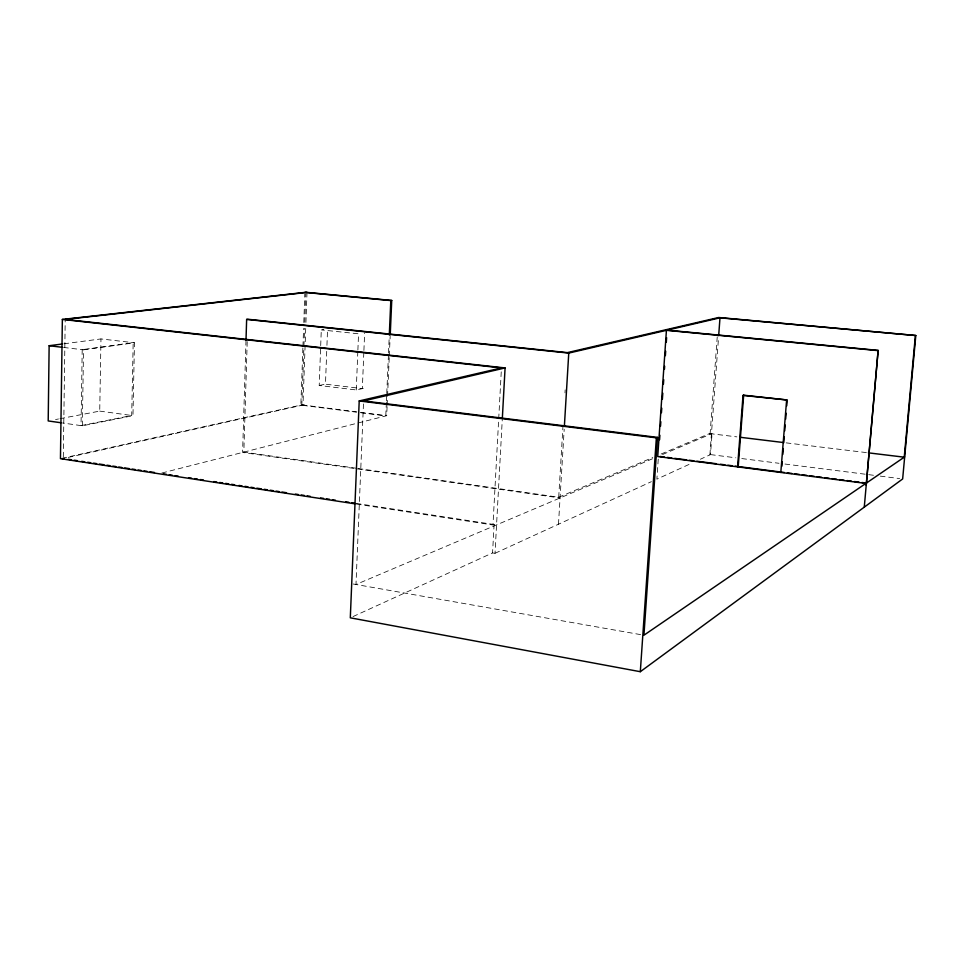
<?xml version="1.0" encoding="UTF-8"?>
<svg xmlns="http://www.w3.org/2000/svg" width="964" height="964" viewBox="0 0 964 964"><rect width="100%" height="100%" fill="white"/><g stroke="black" fill="none" stroke-linecap="round" stroke-linejoin="round"><path stroke-width="0.72" stroke-dasharray="4.82 3.62" d="M63.311 457.02L65.215 319.409M82.338 425.799L83.519 349.824L134.454 342.786L132.972 415.665L82.338 425.799L62.479 422.967M59.973 418.689L99.726 411.11L100.967 338.93L134.454 342.786M246.001 340.352L242.591 452.441L560.06 497.966M247.206 341.654L243.832 452.116L356.716 468.299M302.877 348.004L300.84 405.097L356.379 412.17M302.937 346.498L303.576 328.471M303.793 322.458L304.805 293.912M61.925 458.322L301.828 404.88L303.877 347.835M303.925 346.329L304.576 328.326M304.781 322.313L305.805 293.791M305.721 328.447L302.973 405.025L63.287 458.515M305.937 322.434L307.01 292.405M363.283 388.42L356.258 389.962L319.217 385.479L321.289 329.893L323.808 329.507M326.712 351.342L325.471 384.178L362.344 388.625L363.85 351.92M326.941 345.365L327.567 328.941M356.258 389.962L357.825 351.547M357.885 350.065L358.548 333.809L321.289 329.893M363.91 350.45L364.645 332.821M363.464 403.94L355.981 584.497L656.351 457.141M386.359 402.434L385.781 415.918L357.849 412.363M386.431 400.94L386.685 394.951M386.757 393.445L388.456 354.499M388.516 353.005L389.239 336.52M161.844 473.023L386.709 415.689L387.094 406.7M387.167 405.205L387.492 397.722M387.552 396.228L389.251 357.319M389.311 355.824L390.167 336.364M356.403 504.052L492.978 524.994L498.629 420.28M498.713 418.786L501.292 370.911M353.041 616.562L492.568 552.914L494.098 524.524L492.978 524.994M492.568 552.914L495.014 553.3L502.232 420.256M358.198 468.504L558.71 497.243L562.916 427.173M564.976 392.878L565.145 389.89M558.481 524.235L564.193 429.257M658.255 459.117L656.87 479.168L692.212 462.973M717.24 336.81L709.998 435.258L711.902 435.487L710.492 454.598L700.37 459.238M709.89 454.875L718.566 337.159M495.014 553.3L651.399 481.663M711.299 435.74L711.902 435.487M558.71 497.243L652.809 457.514M661.111 454.008L710.143 433.306M662.521 454.526L712.047 433.535M303.479 405.085L304.359 404.892M319.217 385.479L326.447 383.985M55.563 419.533L58.503 418.978M63.949 343.787L100.967 338.93M63.516 347.438L83.519 349.824M709.54 433.559L736.858 436.873M786.178 442.862L866.877 452.658M710.492 454.598L735.821 457.804M741.774 458.563L779.02 463.286M784.973 464.033L874.348 475.373M880.301 476.12L899.665 478.578M301.828 404.88L386.709 415.689M99.726 411.11L132.972 415.665M356.174 503.389L496.556 524.898M353.21 584.003L640.976 634.686M82.205 349.667L81.036 425.606L131.707 415.496L133.177 342.642L82.205 349.667"/><path stroke-width="1.45" d="M62.467 343.979L49.14 345.727L48.2 420.943L61.045 422.762M390.227 334.87L391.733 300.455L305.865 292.297L62.359 319.433L60.455 458.647L354.921 503.823M246.001 340.352L246.639 319.421L247.893 319.265L567.386 352.619L718.662 317.505L915.8 335.52L902.653 478.951L640.313 671.703L350.306 617.816L359.211 400.94L502.581 367.658M389.299 335.026L390.806 300.575L391.733 300.455M502.316 418.762L505.076 367.935L65.215 319.409L307.01 292.405M564.374 426.281L568.76 353.089L720.59 317.686M640.313 671.703L656.364 437.837L657.52 437.379L643.928 635.204L904.666 456.9M659.581 439.741L659.894 435.246M660.521 426.233L660.822 421.726M661.449 412.725L661.762 408.218M662.376 399.204L662.798 393.204M663.413 384.19L663.726 379.696M664.449 369.188L664.654 366.175M665.377 355.668L665.69 351.173M666.317 342.16L666.618 337.653M718.674 335.665L719.988 317.831L915.8 335.52M743.027 395.421L737.568 466.865L738.219 466.54L743.666 395.18L787.202 399.988L743.027 395.421L743.666 395.18M786.6 400.241L780.804 472.444L781.394 472.107M781.876 466.227L782.226 461.804M782.816 454.442L783.298 448.561M783.768 442.669L784.238 436.788M784.708 430.896L785.19 425.004M785.66 419.123L786.13 413.231M786.72 405.88L787.082 401.458M866.214 485.302L878.132 350.378L864.274 507.148M915.378 335.689L904.244 457.189L868.371 452.839M362.03 401.289L505.076 367.935M62.371 458.948L63.877 458.599L63.287 458.515M304.865 292.405L390.806 300.575M667.136 330.146L878.132 350.378M877.626 350.583L666.425 330.315L657.725 456.562L865.889 483.422M246.639 319.421L568.76 353.089M62.359 319.433L501.461 367.923M49.14 345.727L62.082 347.269M739.846 437.234L783.178 442.5M363.585 400.928L657.52 437.379M359.211 400.94L656.364 437.837M659.93 456.454L664.353 457.02M667.317 457.406L671.739 457.972M674.692 458.358L686.513 459.876M689.465 460.262L693.899 460.828M696.851 461.214L716.059 463.684M720.494 464.25L724.916 464.829M727.88 465.202L732.303 465.781M735.267 466.166L784.383 472.493M787.359 472.878L791.842 473.457M794.818 473.842L799.301 474.421M802.277 474.794L806.748 475.373M809.736 475.758L814.206 476.337M817.195 476.722L821.665 477.301M824.654 477.686L829.124 478.264M832.101 478.65L836.583 479.216M839.56 479.602L844.03 480.18M847.019 480.566L851.489 481.144M854.478 481.53L858.948 482.108M861.937 482.494L866.407 483.06M68.336 459.286L71.3 459.744M74.276 460.202L77.24 460.647M81.699 461.334L84.675 461.792M87.64 462.25L90.616 462.696M93.58 463.154L96.557 463.612M99.521 464.07L103.979 464.744M106.944 465.202L109.92 465.66M112.884 466.118L115.861 466.564M118.825 467.022L121.801 467.48M124.766 467.938L129.224 468.612M132.189 469.07L135.165 469.528M138.129 469.986L141.106 470.432M144.07 470.89L147.046 471.348M150.01 471.806L154.469 472.481M163.374 473.854L166.338 474.3M169.303 474.758L172.267 475.216M175.243 475.662L178.207 476.12M188.583 477.71L191.547 478.168M194.523 478.626L197.487 479.072M200.452 479.53L203.416 479.988M213.803 481.578L216.767 482.024M219.732 482.482L222.696 482.94M225.66 483.398L228.625 483.844M231.589 484.302L234.565 484.759M239.012 485.434L241.976 485.892M244.94 486.35L247.905 486.796M250.881 487.254L253.845 487.712M256.81 488.17L261.256 488.844M264.22 489.302L267.185 489.76M270.161 490.206L273.125 490.664M276.09 491.122L279.054 491.568M282.018 492.026L286.465 492.712M295.37 494.074L298.334 494.532M301.298 494.978L304.263 495.436M307.227 495.894L310.203 496.339M320.578 497.93L323.543 498.388M326.507 498.846L329.483 499.304M332.447 499.75L335.412 500.208M345.799 501.798L348.763 502.256M351.727 502.702L354.692 503.16"/></g></svg>
